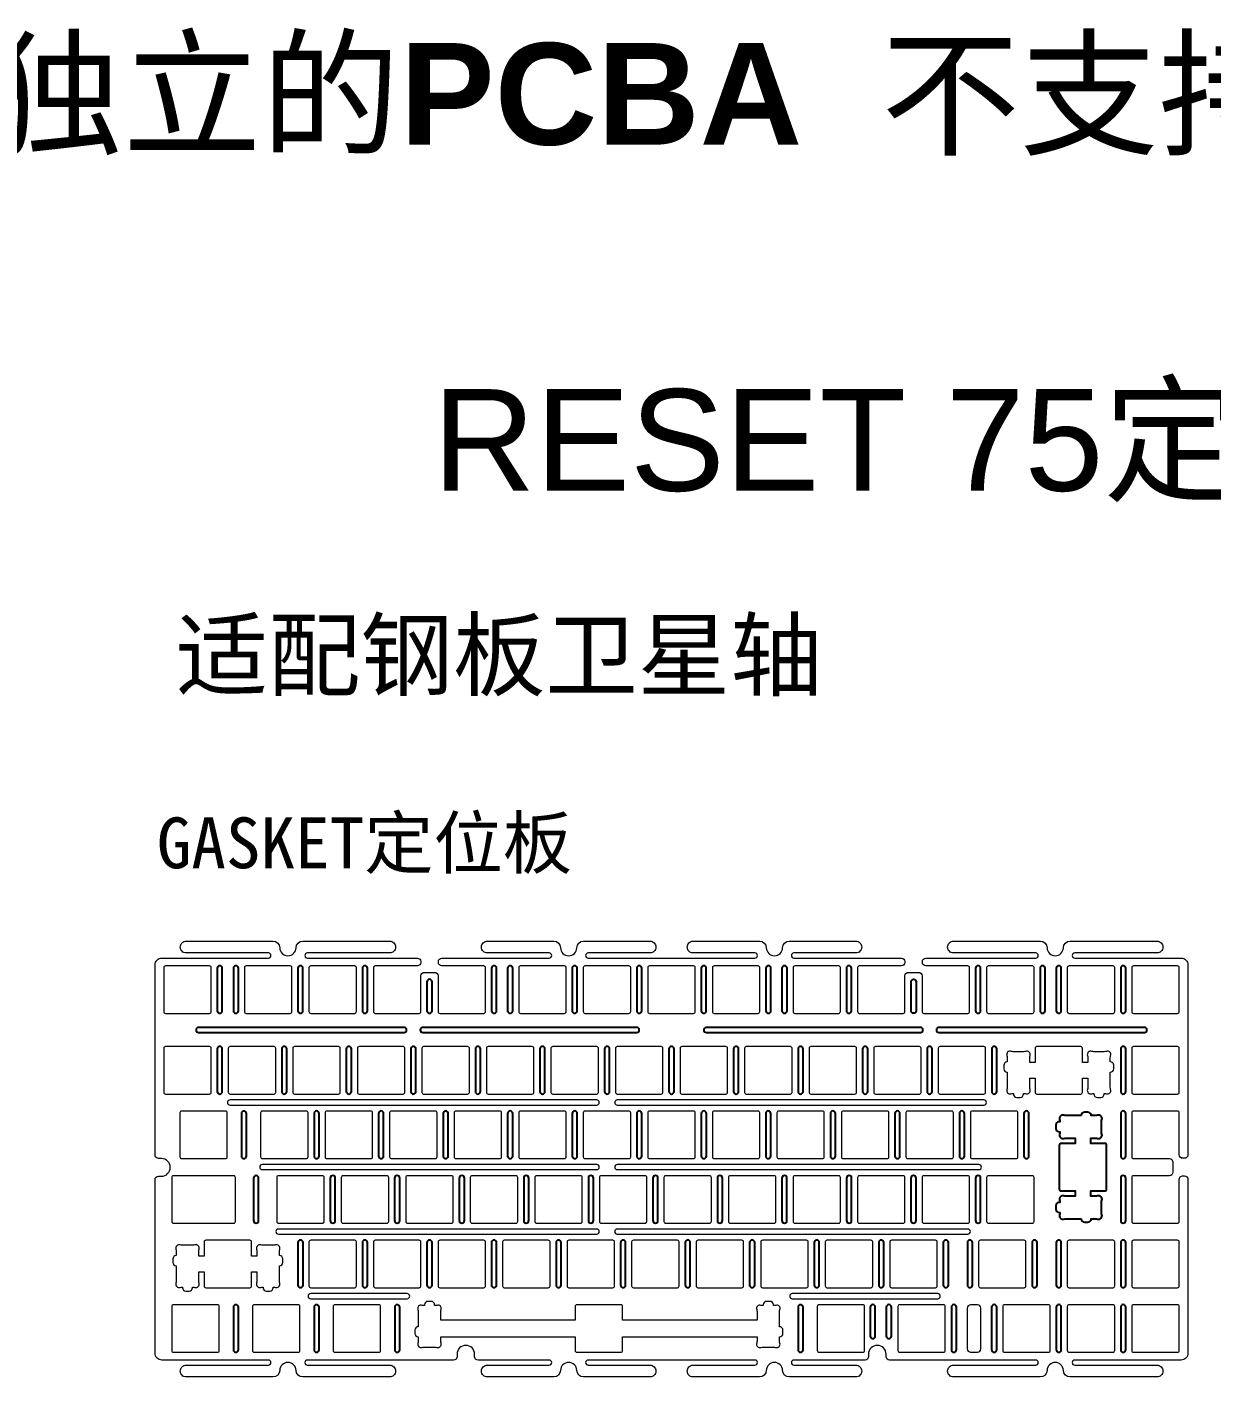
# Model space of a CAD drawing. Header units: millimetres. Extents: x 2670 to 4041, y 544 to 1639.
# Drawn here: x 3361.5 to 3711, y 1171.6 to 1570 of the extents above; entities that cross this region are included whole.
import ezdxf

# ---------------------------------------------------------------- set-up
doc = ezdxf.new("R2010")
doc.units = ezdxf.units.MM
doc.layers.add('1', color=7, linetype='Continuous', lineweight=0)
doc.layers.add('10', color=7, linetype='Continuous', true_color=0xffffff)
doc.styles.get("Standard").update_dxf_attribs({"font": 'arial.ttf'})

msp = doc.modelspace()

# ---------------------------------------------------------------- linework, layer by layer
at = {"color": 0}
msp.add_lwpolyline([(3676.9, 1224.986), (3675.479, 1224.986), (3675.479, 1226.562), (3679.679, 1226.562, 0.4142136), (3680.179, 1227.062), (3680.179, 1240.062, 0.4142136), (3679.679, 1240.562), (3675.479, 1240.562), (3675.479, 1242.136), (3676.9, 1242.136, -0.0785975), (3677.517, 1242.039, 0.6125159), (3678.777, 1243.299, -0.0785975), (3678.679, 1243.916), (3678.679, 1247.007, -0.0785975), (3678.777, 1247.624, 0.6125159), (3677.517, 1248.884, -0.0785975), (3676.9, 1248.786), (3675.649, 1248.786, 0.4142136), (3674.649, 1249.786), (3673.649, 1249.786, 0.4142136), (3672.649, 1248.786), (3668.159, 1248.786, -0.0785975), (3667.542, 1248.884, 0.6125159), (3666.282, 1247.624, -0.0785975), (3666.379, 1247.007), (3666.379, 1246.961), (3666.179, 1246.961, 0.4142136), (3665.179, 1245.961), (3665.179, 1244.961, 0.4142136), (3666.179, 1243.961), (3666.379, 1243.961), (3666.379, 1243.916, -0.0785975), (3666.282, 1243.299, 0.6125159), (3667.542, 1242.039, -0.0785975), (3668.159, 1242.136), (3670.879, 1242.136), (3670.879, 1240.562), (3666.679, 1240.562, 0.4142136), (3666.179, 1240.062), (3666.179, 1227.062, 0.4142136), (3666.679, 1226.562), (3670.879, 1226.562), (3670.879, 1224.986), (3668.159, 1224.986, -0.0785975), (3667.542, 1225.084, 0.6125159), (3666.282, 1223.824, -0.0785975), (3666.379, 1223.207), (3666.379, 1223.161), (3666.179, 1223.161, 0.4142136), (3665.179, 1222.161), (3665.179, 1221.161, 0.4142136), (3666.179, 1220.161), (3666.379, 1220.161), (3666.379, 1220.116, -0.0785975), (3666.282, 1219.499, 0.6125159), (3667.542, 1218.239, -0.0785975), (3668.159, 1218.336), (3672.649, 1218.336, 0.4142136), (3673.649, 1217.336), (3674.649, 1217.336, 0.4142136), (3675.649, 1218.336), (3676.9, 1218.336, -0.0785975), (3677.517, 1218.239, 0.6125159), (3678.777, 1219.499, -0.0785975), (3678.679, 1220.116), (3678.679, 1223.207, -0.0785975), (3678.777, 1223.824, 0.6125159), (3677.517, 1225.084, -0.0785975)], format="xyb", close=True, dxfattribs=at)
at = {"layer": '1'}
for p, q in [((3433.501, 1175.879), (3433.501, 1175.879)), ((3443.501, 1175.879), (3443.501, 1175.879))]:
    msp.add_line(p, q, dxfattribs=at)
msp.add_lwpolyline([(3527.128, 1176.629, 0.4142136), (3526.378, 1175.879, 0.4142136), (3527.128, 1175.129), (3545.378, 1175.129, -0.4142136), (3547.128, 1173.379, -0.4142136), (3545.378, 1171.629), (3525.777, 1171.629, -0.4075719), (3523.777, 1173.583, 0.9775252), (3518.978, 1173.583, -0.4075719), (3516.979, 1171.629), (3497.378, 1171.629, -0.4142136), (3495.628, 1173.379), (3495.628, 1173.379, -0.4142136), (3497.378, 1175.129), (3515.628, 1175.129, 0.4142136), (3516.378, 1175.879, 0.4142136), (3515.628, 1176.629), (3494.628, 1176.629, -0.4142136), (3493.628, 1177.629), (3493.628, 1178.351, 1), (3488.428, 1178.351), (3488.428, 1177.629, -0.4142136), (3487.428, 1176.629), (3444.251, 1176.629, 0.4142136), (3443.501, 1175.879, 0.4142136), (3444.251, 1175.129), (3468.501, 1175.129, -0.4142136), (3470.251, 1173.379, -0.4142136), (3468.501, 1171.629), (3442.9, 1171.629, -0.4075719), (3440.901, 1173.583, 0.9775252), (3436.102, 1173.583, -0.4075719), (3434.102, 1171.629), (3408.501, 1171.629, -0.4142136), (3406.751, 1173.379), (3406.751, 1173.379, -0.4142136), (3408.501, 1175.129), (3432.751, 1175.129, 0.4142136), (3433.501, 1175.879, 0.4142136), (3432.751, 1176.629), (3401.29, 1176.629, -0.4142136), (3399.29, 1178.629), (3399.29, 1229.893, -0.4142136), (3400.29, 1230.893), (3401.173, 1230.893, 1), (3401.173, 1236.093), (3400.29, 1236.093, -0.4142136), (3399.29, 1237.093), (3399.29, 1293.257, -0.4142136), (3401.29, 1295.257), (3432.751, 1295.257, 0.4142136), (3433.501, 1296.007, 0.4142136), (3432.751, 1296.757), (3408.501, 1296.757, -0.4142136), (3406.751, 1298.507, -0.4142136), (3408.501, 1300.257), (3434.102, 1300.257, -0.4075719), (3436.102, 1298.302, 0.9775252), (3440.901, 1298.302, -0.4075719), (3442.9, 1300.257), (3468.501, 1300.257, -0.4142136), (3470.251, 1298.507, -0.4142136), (3468.501, 1296.757), (3444.251, 1296.757, 0.4142136), (3443.501, 1296.007, 0.4142136), (3444.251, 1295.257), (3476.712, 1295.257, -0.4142136), (3477.712, 1294.257), (3477.712, 1293.949, -0.4142136), (3476.712, 1292.949), (3464.274, 1292.949, 0.4142136), (3463.774, 1292.449), (3463.774, 1279.449, 0.4142136), (3464.274, 1278.949), (3477.274, 1278.949, 0.4142136), (3477.774, 1279.449), (3477.774, 1290.042, -0.4142136), (3478.774, 1291.042), (3481.824, 1291.042, -0.4142136), (3482.824, 1290.042), (3482.824, 1279.449, 0.4142136), (3483.324, 1278.949), (3496.324, 1278.949, 0.4142136), (3496.824, 1279.449), (3496.824, 1292.449, 0.4142136), (3496.324, 1292.949), (3483.912, 1292.949, -0.4142136), (3482.912, 1293.949), (3482.912, 1294.257, -0.4142136), (3483.912, 1295.257), (3515.628, 1295.257, 0.4142136), (3516.378, 1296.007, 0.4142136), (3515.628, 1296.757), (3497.378, 1296.757, -0.4142136), (3495.628, 1298.507, -0.4142136), (3497.378, 1300.257), (3516.979, 1300.257, -0.4075719), (3518.978, 1298.302, 0.9775252), (3523.777, 1298.302, -0.4075719), (3525.777, 1300.257), (3545.378, 1300.257, -0.4142136), (3547.128, 1298.507, -0.4142136), (3545.378, 1296.757), (3527.128, 1296.757, 0.4142136), (3526.378, 1296.007, 0.4142136), (3527.128, 1295.257), (3576.372, 1295.257, 0.4142136), (3577.122, 1296.007, 0.4142136), (3576.372, 1296.757), (3558.122, 1296.757, -0.4142136), (3556.372, 1298.507, -0.4142136), (3558.122, 1300.257), (3577.723, 1300.257, -0.4075719), (3579.722, 1298.302, 0.9775252), (3584.521, 1298.302, -0.4075719), (3586.52, 1300.257), (3606.122, 1300.257, -0.4142136), (3607.872, 1298.507, -0.4142136), (3606.122, 1296.757), (3587.872, 1296.757, 0.4142136), (3587.122, 1296.007, 0.4142136), (3587.872, 1295.257), (3619.587, 1295.257, -0.4142136), (3620.587, 1294.257), (3620.587, 1293.949, -0.4142136), (3619.587, 1292.949), (3607.149, 1292.949, 0.4142136), (3606.649, 1292.449), (3606.649, 1279.449, 0.4142136), (3607.149, 1278.949), (3620.149, 1278.949, 0.4142136), (3620.649, 1279.449), (3620.649, 1290.042, -0.4142136), (3621.649, 1291.042), (3624.699, 1291.042, -0.4142136), (3625.699, 1290.042), (3625.699, 1279.449, 0.4142136), (3626.199, 1278.949), (3639.199, 1278.949, 0.4142136), (3639.699, 1279.449), (3639.699, 1292.449, 0.4142136), (3639.199, 1292.949), (3626.787, 1292.949, -0.4142136), (3625.787, 1293.949), (3625.787, 1294.257, -0.4142136), (3626.787, 1295.257), (3659.248, 1295.257, 0.4142136), (3659.998, 1296.007, 0.4142136), (3659.248, 1296.757), (3634.998, 1296.757, -0.4142136), (3633.248, 1298.507, -0.4142136), (3634.998, 1300.257), (3660.599, 1300.257, -0.4075719), (3662.599, 1298.302, 0.9775252), (3667.398, 1298.302, -0.4075719), (3669.397, 1300.257), (3694.998, 1300.257, -0.4142136), (3696.748, 1298.507, -0.4142136), (3694.998, 1296.757), (3670.748, 1296.757, 0.4142136), (3669.998, 1296.007, 0.4142136), (3670.748, 1295.257), (3702.184, 1295.257, -0.4142136), (3704.184, 1293.257), (3704.184, 1237.165, -0.4142136), (3703.184, 1236.165), (3702.612, 1236.165, -0.4142136), (3701.612, 1237.165), (3701.612, 1249.587, 0.4142136), (3701.112, 1250.087), (3688.112, 1250.087, 0.4142136), (3687.612, 1249.587), (3687.612, 1236.587, 0.4142136), (3688.112, 1236.087), (3698.701, 1236.087, -0.4142136), (3699.701, 1235.087), (3699.701, 1232.037, -0.4142136), (3698.701, 1231.037), (3688.112, 1231.037, 0.4142136), (3687.612, 1230.537), (3687.612, 1217.537, 0.4142136), (3688.112, 1217.037), (3701.112, 1217.037, 0.4142136), (3701.612, 1217.537), (3701.612, 1229.965, -0.4142136), (3702.612, 1230.965), (3703.184, 1230.965, -0.4142136), (3704.184, 1229.965), (3704.184, 1178.629, -0.4142136), (3702.184, 1176.629), (3670.748, 1176.629, 0.4142136), (3669.998, 1175.879, 0.4142136), (3670.748, 1175.129), (3694.998, 1175.129, -0.4142136), (3696.748, 1173.379, -0.4142136), (3694.998, 1171.629), (3669.397, 1171.629, -0.4075719), (3667.398, 1173.583, 0.9775252), (3662.599, 1173.583, -0.4075719), (3660.599, 1171.629), (3634.998, 1171.629, -0.4142136), (3633.248, 1173.379, -0.4142136), (3634.998, 1175.129), (3659.248, 1175.129, 0.4142136), (3659.998, 1175.879, 0.4142136), (3659.248, 1176.629), (3616.072, 1176.629, -0.4142136), (3615.072, 1177.629), (3615.072, 1178.351, 1), (3609.872, 1178.351), (3609.872, 1177.629, -0.4142136), (3608.872, 1176.629), (3587.872, 1176.629, 0.4142136), (3587.122, 1175.879, 0.4142136), (3587.872, 1175.129), (3606.122, 1175.129, -0.4142136), (3607.872, 1173.379, -0.4142136), (3606.122, 1171.629), (3586.52, 1171.629, -0.4075719), (3584.521, 1173.583, 0.9775252), (3579.722, 1173.583, -0.4075719), (3577.723, 1171.629), (3558.122, 1171.629, -0.4142136), (3556.372, 1173.379, -0.4142136), (3558.122, 1175.129), (3576.372, 1175.129, 0.4142136), (3577.122, 1175.879, 0.4142136), (3576.372, 1176.629), (3527.128, 1176.629)], format="xyb", dxfattribs=at)
for points in [[(3402.362, 1278.949), (3415.362, 1278.949, 0.4142136), (3415.862, 1279.449), (3415.862, 1292.449, 0.4142136), (3415.362, 1292.949), (3402.362, 1292.949, 0.4142136), (3401.862, 1292.449), (3401.862, 1279.449, 0.4142136)], [(3426.174, 1278.949), (3439.174, 1278.949, 0.4142136), (3439.674, 1279.449), (3439.674, 1292.449, 0.4142136), (3439.174, 1292.949), (3426.174, 1292.949, 0.4142136), (3425.674, 1292.449), (3425.674, 1279.449, 0.4142136)], [(3445.224, 1278.949), (3458.224, 1278.949, 0.4142136), (3458.724, 1279.449), (3458.724, 1292.449, 0.4142136), (3458.224, 1292.949), (3445.224, 1292.949, 0.4142136), (3444.724, 1292.449), (3444.724, 1279.449, 0.4142136)], [(3507.137, 1278.949), (3520.137, 1278.949, 0.4142136), (3520.637, 1279.449), (3520.637, 1292.449, 0.4142136), (3520.137, 1292.949), (3507.137, 1292.949, 0.4142136), (3506.637, 1292.449), (3506.637, 1279.449, 0.4142136)], [(3526.187, 1278.949), (3539.187, 1278.949, 0.4142136), (3539.687, 1279.449), (3539.687, 1292.449, 0.4142136), (3539.187, 1292.949), (3526.187, 1292.949, 0.4142136), (3525.687, 1292.449), (3525.687, 1279.449, 0.4142136)], [(3545.237, 1278.949), (3558.237, 1278.949, 0.4142136), (3558.737, 1279.449), (3558.737, 1292.449, 0.4142136), (3558.237, 1292.949), (3545.237, 1292.949, 0.4142136), (3544.737, 1292.449), (3544.737, 1279.449, 0.4142136)], [(3564.287, 1278.949), (3577.287, 1278.949, 0.4142136), (3577.787, 1279.449), (3577.787, 1292.449, 0.4142136), (3577.287, 1292.949), (3564.287, 1292.949, 0.4142136), (3563.787, 1292.449), (3563.787, 1279.449, 0.4142136)], [(3588.099, 1278.949), (3601.099, 1278.949, 0.4142136), (3601.599, 1279.449), (3601.599, 1292.449, 0.4142136), (3601.099, 1292.949), (3588.099, 1292.949, 0.4142136), (3587.599, 1292.449), (3587.599, 1279.449, 0.4142136)], [(3645.249, 1278.949), (3658.249, 1278.949, 0.4142136), (3658.749, 1279.449), (3658.749, 1292.449, 0.4142136), (3658.249, 1292.949), (3645.249, 1292.949, 0.4142136), (3644.749, 1292.449), (3644.749, 1279.449, 0.4142136)], [(3682.562, 1279.449), (3682.562, 1292.449, 0.4142136), (3682.062, 1292.949), (3669.062, 1292.949, 0.4142136), (3668.562, 1292.449), (3668.562, 1279.449, 0.4142136), (3669.062, 1278.949), (3682.062, 1278.949, 0.4142136)], [(3688.112, 1278.949), (3701.112, 1278.949, 0.4142136), (3701.612, 1279.449), (3701.612, 1292.449, 0.4142136), (3701.112, 1292.949), (3688.112, 1292.949, 0.4142136), (3687.612, 1292.449), (3687.612, 1279.449, 0.4142136)], [(3402.362, 1255.137), (3415.362, 1255.137, 0.4142136), (3415.862, 1255.637), (3415.862, 1268.637, 0.4142136), (3415.362, 1269.137), (3402.362, 1269.137, 0.4142136), (3401.862, 1268.637), (3401.862, 1255.637, 0.4142136)], [(3421.412, 1255.137), (3434.412, 1255.137, 0.4142136), (3434.912, 1255.637), (3434.912, 1268.637, 0.4142136), (3434.412, 1269.137), (3421.412, 1269.137, 0.4142136), (3420.912, 1268.637), (3420.912, 1255.637, 0.4142136)], [(3440.462, 1255.137), (3453.462, 1255.137, 0.4142136), (3453.962, 1255.637), (3453.962, 1268.637, 0.4142136), (3453.462, 1269.137), (3440.462, 1269.137, 0.4142136), (3439.962, 1268.637), (3439.962, 1255.637, 0.4142136)], [(3459.512, 1255.137), (3472.512, 1255.137, 0.4142136), (3473.012, 1255.637), (3473.012, 1268.637, 0.4142136), (3472.512, 1269.137), (3459.512, 1269.137, 0.4142136), (3459.012, 1268.637), (3459.012, 1255.637, 0.4142136)], [(3478.562, 1255.137), (3491.562, 1255.137, 0.4142136), (3492.062, 1255.637), (3492.062, 1268.637, 0.4142136), (3491.562, 1269.137), (3478.562, 1269.137, 0.4142136), (3478.062, 1268.637), (3478.062, 1255.637, 0.4142136)], [(3497.612, 1255.137), (3510.612, 1255.137, 0.4142136), (3511.112, 1255.637), (3511.112, 1268.637, 0.4142136), (3510.612, 1269.137), (3497.612, 1269.137, 0.4142136), (3497.112, 1268.637), (3497.112, 1255.637, 0.4142136)], [(3516.662, 1255.137), (3529.662, 1255.137, 0.4142136), (3530.162, 1255.637), (3530.162, 1268.637, 0.4142136), (3529.662, 1269.137), (3516.662, 1269.137, 0.4142136), (3516.162, 1268.637), (3516.162, 1255.637, 0.4142136)], [(3535.712, 1255.137), (3548.712, 1255.137, 0.4142136), (3549.212, 1255.637), (3549.212, 1268.637, 0.4142136), (3548.712, 1269.137), (3535.712, 1269.137, 0.4142136), (3535.212, 1268.637), (3535.212, 1255.637, 0.4142136)], [(3535.712, 1255.137), (3548.712, 1255.137, 0.4142136), (3549.212, 1255.637), (3549.212, 1268.637, 0.4142136), (3548.712, 1269.137), (3535.712, 1269.137, 0.4142136), (3535.212, 1268.637), (3535.212, 1255.637, 0.4142136)], [(3554.762, 1255.137), (3567.762, 1255.137, 0.4142136), (3568.262, 1255.637), (3568.262, 1268.637, 0.4142136), (3567.762, 1269.137), (3554.762, 1269.137, 0.4142136), (3554.262, 1268.637), (3554.262, 1255.637, 0.4142136)], [(3573.812, 1255.137), (3586.812, 1255.137, 0.4142136), (3587.312, 1255.637), (3587.312, 1268.637, 0.4142136), (3586.812, 1269.137), (3573.812, 1269.137, 0.4142136), (3573.312, 1268.637), (3573.312, 1255.637, 0.4142136)], [(3592.862, 1255.137), (3605.862, 1255.137, 0.4142136), (3606.362, 1255.637), (3606.362, 1268.637, 0.4142136), (3605.862, 1269.137), (3592.862, 1269.137, 0.4142136), (3592.362, 1268.637), (3592.362, 1255.637, 0.4142136)], [(3611.912, 1255.137), (3624.912, 1255.137, 0.4142136), (3625.412, 1255.637), (3625.412, 1268.637, 0.4142136), (3624.912, 1269.137), (3611.912, 1269.137, 0.4142136), (3611.412, 1268.637), (3611.412, 1255.637, 0.4142136)], [(3630.962, 1255.137), (3643.962, 1255.137, 0.4142136), (3644.462, 1255.637), (3644.462, 1268.637, 0.4142136), (3643.962, 1269.137), (3630.962, 1269.137, 0.4142136), (3630.462, 1268.637), (3630.462, 1255.637, 0.4142136)], [(3675.774, 1267.734, 0.6125159), (3674.514, 1266.474, -0.0785975), (3674.612, 1265.857), (3674.612, 1264.437), (3673.037, 1264.436), (3673.037, 1268.637, 0.4142136), (3672.537, 1269.137), (3659.537, 1269.137, 0.4142136), (3659.037, 1268.637), (3659.037, 1264.436), (3657.462, 1264.437), (3657.462, 1265.857, -0.0785975), (3657.56, 1266.474, 0.6125159), (3656.3, 1267.734, -0.0785975), (3655.683, 1267.637), (3652.591, 1267.637, -0.0785975), (3651.974, 1267.734, 0.6125159), (3650.714, 1266.474, -0.0785975), (3650.812, 1265.857), (3650.812, 1264.607, 0.4142136), (3649.812, 1263.607), (3649.812, 1262.607, 0.4142136), (3650.812, 1261.607), (3650.812, 1257.116, -0.0785975), (3650.714, 1256.499, 0.6125159), (3651.974, 1255.239, -0.0785975), (3652.591, 1255.337), (3652.637, 1255.337), (3652.637, 1255.137, 0.4142136), (3653.637, 1254.137), (3654.637, 1254.137, 0.4142136), (3655.637, 1255.137), (3655.637, 1255.337), (3655.683, 1255.337, -0.0785975), (3656.3, 1255.239, 0.6125159), (3657.56, 1256.499, -0.0785975), (3657.462, 1257.116), (3657.462, 1259.837), (3659.037, 1259.836), (3659.037, 1255.637, 0.4142136), (3659.537, 1255.137), (3672.537, 1255.137, 0.4142136), (3673.037, 1255.637), (3673.037, 1259.836), (3674.612, 1259.837), (3674.612, 1257.116, -0.0785975), (3674.514, 1256.499, 0.6125159), (3675.774, 1255.239, -0.0785975), (3676.391, 1255.337), (3676.437, 1255.337), (3676.437, 1255.137, 0.4142136), (3677.437, 1254.137), (3678.437, 1254.137, 0.4142136), (3679.437, 1255.137), (3679.437, 1255.337), (3679.483, 1255.337, -0.0785975), (3680.1, 1255.239, 0.6125159), (3681.36, 1256.499, -0.0785975), (3681.262, 1257.116), (3681.262, 1261.607, 0.4142136), (3682.262, 1262.607), (3682.262, 1263.607, 0.4142136), (3681.262, 1264.607), (3681.262, 1265.857, -0.0785975), (3681.36, 1266.474, 0.6125159), (3680.1, 1267.734, -0.0785975), (3679.483, 1267.637), (3676.391, 1267.637, -0.0785975)], [(3688.112, 1255.137), (3701.112, 1255.137, 0.4142136), (3701.612, 1255.637), (3701.612, 1268.637, 0.4142136), (3701.112, 1269.137), (3688.112, 1269.137, 0.4142136), (3687.612, 1268.637), (3687.612, 1255.637, 0.4142136)], [(3407.124, 1236.087), (3420.124, 1236.087, 0.4142136), (3420.624, 1236.587), (3420.624, 1249.587, 0.4142136), (3420.124, 1250.087), (3407.124, 1250.087, 0.4142136), (3406.624, 1249.587), (3406.624, 1236.587, 0.4142136)], [(3430.937, 1236.087), (3443.937, 1236.087, 0.4142136), (3444.437, 1236.587), (3444.437, 1249.587, 0.4142136), (3443.937, 1250.087), (3430.937, 1250.087, 0.4142136), (3430.437, 1249.587), (3430.437, 1236.587, 0.4142136)], [(3449.987, 1236.087), (3462.987, 1236.087, 0.4142136), (3463.487, 1236.587), (3463.487, 1249.587, 0.4142136), (3462.987, 1250.087), (3449.987, 1250.087, 0.4142136), (3449.487, 1249.587), (3449.487, 1236.587, 0.4142136)], [(3469.037, 1236.087), (3482.037, 1236.087, 0.4142136), (3482.537, 1236.587), (3482.537, 1249.587, 0.4142136), (3482.037, 1250.087), (3469.037, 1250.087, 0.4142136), (3468.537, 1249.587), (3468.537, 1236.587, 0.4142136)], [(3488.087, 1236.087), (3501.087, 1236.087, 0.4142136), (3501.587, 1236.587), (3501.587, 1249.587, 0.4142136), (3501.087, 1250.087), (3488.087, 1250.087, 0.4142136), (3487.587, 1249.587), (3487.587, 1236.587, 0.4142136)], [(3507.137, 1236.087), (3520.137, 1236.087, 0.4142136), (3520.637, 1236.587), (3520.637, 1249.587, 0.4142136), (3520.137, 1250.087), (3507.137, 1250.087, 0.4142136), (3506.637, 1249.587), (3506.637, 1236.587, 0.4142136)], [(3526.187, 1236.087), (3539.187, 1236.087, 0.4142136), (3539.687, 1236.587), (3539.687, 1249.587, 0.4142136), (3539.187, 1250.087), (3526.187, 1250.087, 0.4142136), (3525.687, 1249.587), (3525.687, 1236.587, 0.4142136)], [(3545.237, 1236.087), (3558.237, 1236.087, 0.4142136), (3558.737, 1236.587), (3558.737, 1249.587, 0.4142136), (3558.237, 1250.087), (3545.237, 1250.087, 0.4142136), (3544.737, 1249.587), (3544.737, 1236.587, 0.4142136)], [(3564.287, 1236.087), (3577.287, 1236.087, 0.4142136), (3577.787, 1236.587), (3577.787, 1249.587, 0.4142136), (3577.287, 1250.087), (3564.287, 1250.087, 0.4142136), (3563.787, 1249.587), (3563.787, 1236.587, 0.4142136)], [(3583.337, 1236.087), (3596.337, 1236.087, 0.4142136), (3596.837, 1236.587), (3596.837, 1249.587, 0.4142136), (3596.337, 1250.087), (3583.337, 1250.087, 0.4142136), (3582.837, 1249.587), (3582.837, 1236.587, 0.4142136)], [(3602.387, 1236.087), (3615.387, 1236.087, 0.4142136), (3615.887, 1236.587), (3615.887, 1249.587, 0.4142136), (3615.387, 1250.087), (3602.387, 1250.087, 0.4142136), (3601.887, 1249.587), (3601.887, 1236.587, 0.4142136)], [(3621.437, 1236.087), (3634.437, 1236.087, 0.4142136), (3634.937, 1236.587), (3634.937, 1249.587, 0.4142136), (3634.437, 1250.087), (3621.437, 1250.087, 0.4142136), (3620.937, 1249.587), (3620.937, 1236.587, 0.4142136)], [(3640.487, 1236.087), (3653.487, 1236.087, 0.4142136), (3653.987, 1236.587), (3653.987, 1249.587, 0.4142136), (3653.487, 1250.087), (3640.487, 1250.087, 0.4142136), (3639.987, 1249.587), (3639.987, 1236.587, 0.4142136)], [(3422.506, 1217.037, 0.4142136), (3423.006, 1217.537), (3423.006, 1230.537, 0.4142136), (3422.506, 1231.037), (3404.743, 1231.037, 0.4142136), (3404.243, 1230.537), (3404.243, 1217.537, 0.4142136), (3404.743, 1217.037)], [(3435.699, 1217.037), (3448.699, 1217.037, 0.4142136), (3449.199, 1217.537), (3449.199, 1230.537, 0.4142136), (3448.699, 1231.037), (3435.699, 1231.037, 0.4142136), (3435.199, 1230.537), (3435.199, 1217.537, 0.4142136)], [(3454.749, 1217.037), (3467.749, 1217.037, 0.4142136), (3468.249, 1217.537), (3468.249, 1230.537, 0.4142136), (3467.749, 1231.037), (3454.749, 1231.037, 0.4142136), (3454.249, 1230.537), (3454.249, 1217.537, 0.4142136)], [(3473.799, 1217.037), (3486.799, 1217.037, 0.4142136), (3487.299, 1217.537), (3487.299, 1230.537, 0.4142136), (3486.799, 1231.037), (3473.799, 1231.037, 0.4142136), (3473.299, 1230.537), (3473.299, 1217.537, 0.4142136)], [(3492.849, 1217.037), (3505.849, 1217.037, 0.4142136), (3506.349, 1217.537), (3506.349, 1230.537, 0.4142136), (3505.849, 1231.037), (3492.849, 1231.037, 0.4142136), (3492.349, 1230.537), (3492.349, 1217.537, 0.4142136)], [(3511.899, 1217.037), (3524.899, 1217.037, 0.4142136), (3525.399, 1217.537), (3525.399, 1230.537, 0.4142136), (3524.899, 1231.037), (3511.899, 1231.037, 0.4142136), (3511.399, 1230.537), (3511.399, 1217.537, 0.4142136)], [(3530.949, 1217.037), (3543.949, 1217.037, 0.4142136), (3544.449, 1217.537), (3544.449, 1230.537, 0.4142136), (3543.949, 1231.037), (3530.949, 1231.037, 0.4142136), (3530.449, 1230.537), (3530.449, 1217.537, 0.4142136)], [(3549.999, 1217.037), (3562.999, 1217.037, 0.4142136), (3563.499, 1217.537), (3563.499, 1230.537, 0.4142136), (3562.999, 1231.037), (3549.999, 1231.037, 0.4142136), (3549.499, 1230.537), (3549.499, 1217.537, 0.4142136)], [(3569.049, 1217.037), (3582.049, 1217.037, 0.4142136), (3582.549, 1217.537), (3582.549, 1230.537, 0.4142136), (3582.049, 1231.037), (3569.049, 1231.037, 0.4142136), (3568.549, 1230.537), (3568.549, 1217.537, 0.4142136)], [(3588.099, 1217.037), (3601.099, 1217.037, 0.4142136), (3601.599, 1217.537), (3601.599, 1230.537, 0.4142136), (3601.099, 1231.037), (3588.099, 1231.037, 0.4142136), (3587.599, 1230.537), (3587.599, 1217.537, 0.4142136)], [(3607.149, 1217.037), (3620.149, 1217.037, 0.4142136), (3620.649, 1217.537), (3620.649, 1230.537, 0.4142136), (3620.149, 1231.037), (3607.149, 1231.037, 0.4142136), (3606.649, 1230.537), (3606.649, 1217.537, 0.4142136)], [(3626.199, 1217.037), (3639.199, 1217.037, 0.4142136), (3639.699, 1217.537), (3639.699, 1230.537, 0.4142136), (3639.199, 1231.037), (3626.199, 1231.037, 0.4142136), (3625.699, 1230.537), (3625.699, 1217.537, 0.4142136)], [(3430.505, 1210.584, 0.6125159), (3429.246, 1209.324, -0.0785975), (3429.343, 1208.707), (3429.343, 1207.287), (3427.768, 1207.286), (3427.768, 1211.487, 0.4142136), (3427.268, 1211.987), (3414.268, 1211.987, 0.4142136), (3413.768, 1211.487), (3413.768, 1207.286), (3412.193, 1207.287), (3412.193, 1208.707, -0.0785975), (3412.291, 1209.324, 0.6125159), (3411.031, 1210.584, -0.0785975), (3410.414, 1210.487), (3407.323, 1210.487, -0.0785975), (3406.705, 1210.584, 0.6125159), (3405.446, 1209.324, -0.0785975), (3405.543, 1208.707), (3405.543, 1207.457, 0.4142136), (3404.543, 1206.457), (3404.543, 1205.457, 0.4142136), (3405.543, 1204.457), (3405.543, 1199.966, -0.0785975), (3405.446, 1199.349, 0.6125159), (3406.705, 1198.089, -0.0785975), (3407.323, 1198.187), (3407.368, 1198.187), (3407.368, 1197.987, 0.4142136), (3408.368, 1196.987), (3409.368, 1196.987, 0.4142136), (3410.368, 1197.987), (3410.368, 1198.187), (3410.414, 1198.187, -0.0785975), (3411.031, 1198.089, 0.6125159), (3412.291, 1199.349, -0.0785975), (3412.193, 1199.966), (3412.193, 1202.687), (3413.768, 1202.686), (3413.768, 1198.487, 0.4142136), (3414.268, 1197.987), (3427.268, 1197.987, 0.4142136), (3427.768, 1198.487), (3427.768, 1202.686), (3429.343, 1202.687), (3429.343, 1199.966, -0.0785975), (3429.246, 1199.349, 0.6125159), (3430.505, 1198.089, -0.0785975), (3431.123, 1198.187), (3431.168, 1198.187), (3431.168, 1197.987, 0.4142136), (3432.168, 1196.987), (3433.168, 1196.987, 0.4142136), (3434.168, 1197.987), (3434.168, 1198.187), (3434.214, 1198.187, -0.0785975), (3434.831, 1198.089, 0.6125159), (3436.091, 1199.349, -0.0785975), (3435.993, 1199.966), (3435.993, 1204.457, 0.4142136), (3436.993, 1205.457), (3436.993, 1206.457, 0.4142136), (3435.993, 1207.457), (3435.993, 1208.707, -0.0785975), (3436.091, 1209.324, 0.6125159), (3434.831, 1210.584, -0.0785975), (3434.214, 1210.487), (3431.123, 1210.487, -0.0785975)], [(3445.224, 1197.987), (3458.224, 1197.987, 0.4142136), (3458.724, 1198.487), (3458.724, 1211.487, 0.4142136), (3458.224, 1211.987), (3445.224, 1211.987, 0.4142136), (3444.724, 1211.487), (3444.724, 1198.487, 0.4142136)], [(3464.274, 1197.987), (3477.274, 1197.987, 0.4142136), (3477.774, 1198.487), (3477.774, 1211.487, 0.4142136), (3477.274, 1211.987), (3464.274, 1211.987, 0.4142136), (3463.774, 1211.487), (3463.774, 1198.487, 0.4142136)], [(3483.324, 1197.987), (3496.324, 1197.987, 0.4142136), (3496.824, 1198.487), (3496.824, 1211.487, 0.4142136), (3496.324, 1211.987), (3483.324, 1211.987, 0.4142136), (3482.824, 1211.487), (3482.824, 1198.487, 0.4142136)], [(3502.374, 1197.987), (3515.374, 1197.987, 0.4142136), (3515.874, 1198.487), (3515.874, 1211.487, 0.4142136), (3515.374, 1211.987), (3502.374, 1211.987, 0.4142136), (3501.874, 1211.487), (3501.874, 1198.487, 0.4142136)], [(3521.424, 1197.987), (3534.424, 1197.987, 0.4142136), (3534.924, 1198.487), (3534.924, 1211.487, 0.4142136), (3534.424, 1211.987), (3521.424, 1211.987, 0.4142136), (3520.924, 1211.487), (3520.924, 1198.487, 0.4142136)], [(3540.474, 1197.987), (3553.474, 1197.987, 0.4142136), (3553.974, 1198.487), (3553.974, 1211.487, 0.4142136), (3553.474, 1211.987), (3540.474, 1211.987, 0.4142136), (3539.974, 1211.487), (3539.974, 1198.487, 0.4142136)], [(3559.524, 1197.987), (3572.524, 1197.987, 0.4142136), (3573.024, 1198.487), (3573.024, 1211.487, 0.4142136), (3572.524, 1211.987), (3559.524, 1211.987, 0.4142136), (3559.024, 1211.487), (3559.024, 1198.487, 0.4142136)], [(3578.574, 1197.987), (3591.574, 1197.987, 0.4142136), (3592.074, 1198.487), (3592.074, 1211.487, 0.4142136), (3591.574, 1211.987), (3578.574, 1211.987, 0.4142136), (3578.074, 1211.487), (3578.074, 1198.487, 0.4142136)], [(3597.624, 1197.987), (3610.624, 1197.987, 0.4142136), (3611.124, 1198.487), (3611.124, 1211.487, 0.4142136), (3610.624, 1211.987), (3597.624, 1211.987, 0.4142136), (3597.124, 1211.487), (3597.124, 1198.487, 0.4142136)], [(3616.674, 1197.987), (3629.674, 1197.987, 0.4142136), (3630.174, 1198.487), (3630.174, 1211.487, 0.4142136), (3629.674, 1211.987), (3616.674, 1211.987, 0.4142136), (3616.174, 1211.487), (3616.174, 1198.487, 0.4142136)], [(3642.868, 1197.987), (3655.868, 1197.987, 0.4142136), (3656.368, 1198.487), (3656.368, 1211.487, 0.4142136), (3655.868, 1211.987), (3642.868, 1211.987, 0.4142136), (3642.368, 1211.487), (3642.368, 1198.487, 0.4142136)], [(3669.062, 1197.987), (3682.062, 1197.987, 0.4142136), (3682.562, 1198.487), (3682.562, 1211.487, 0.4142136), (3682.062, 1211.987), (3669.062, 1211.987, 0.4142136), (3668.562, 1211.487), (3668.562, 1198.487, 0.4142136)], [(3688.112, 1197.987), (3701.112, 1197.987, 0.4142136), (3701.612, 1198.487), (3701.612, 1211.487, 0.4142136), (3701.112, 1211.987), (3688.112, 1211.987, 0.4142136), (3687.612, 1211.487), (3687.612, 1198.487, 0.4142136)], [(3404.743, 1178.937), (3417.743, 1178.937, 0.4142136), (3418.243, 1179.437), (3418.243, 1192.437, 0.4142136), (3417.743, 1192.937), (3404.743, 1192.937, 0.4142136), (3404.243, 1192.437), (3404.243, 1179.437, 0.4142136)], [(3428.556, 1178.937), (3441.556, 1178.937, 0.4142136), (3442.056, 1179.437), (3442.056, 1192.437, 0.4142136), (3441.556, 1192.937), (3428.556, 1192.937, 0.4142136), (3428.056, 1192.437), (3428.056, 1179.437, 0.4142136)], [(3452.368, 1178.937), (3465.368, 1178.937, 0.4142136), (3465.868, 1179.437), (3465.868, 1192.437, 0.4142136), (3465.368, 1192.937), (3452.368, 1192.937, 0.4142136), (3451.868, 1192.437), (3451.868, 1179.437, 0.4142136)], [(3576.883, 1181.599, 0.6125159), (3578.142, 1180.339, -0.0785975), (3578.76, 1180.437), (3581.851, 1180.437, -0.0766821), (3582.468, 1180.339, 0.6125159), (3583.728, 1181.599, -0.0785975), (3583.63, 1182.216), (3583.63, 1183.467, 0.4142136), (3584.63, 1184.467), (3584.63, 1185.467, 0.4142136), (3583.63, 1186.467), (3583.63, 1190.957, -0.0785975), (3583.728, 1191.574, 0.6726422), (3582.52, 1192.737), (3581.805, 1192.737), (3581.805, 1192.937, 0.4142136), (3580.805, 1193.937), (3579.805, 1193.937, 0.4142136), (3578.805, 1192.937), (3578.805, 1192.737), (3578.091, 1192.737, 0.6726422), (3576.883, 1191.574, -0.0785975), (3576.98, 1190.957), (3576.98, 1188.437), (3537.306, 1188.437), (3537.306, 1192.437, 0.4142136), (3536.806, 1192.937), (3523.806, 1192.937, 0.4142136), (3523.306, 1192.437), (3523.306, 1188.437), (3483.63, 1188.437), (3483.63, 1190.957, -0.0785975), (3483.728, 1191.574, 0.6726422), (3482.52, 1192.737), (3481.805, 1192.737), (3481.805, 1192.937, 0.4142136), (3480.805, 1193.937), (3479.805, 1193.937, 0.4142136), (3478.805, 1192.937), (3478.805, 1192.737), (3478.091, 1192.737, 0.6726422), (3476.883, 1191.574, -0.0785975), (3476.98, 1190.957), (3476.98, 1186.467, 0.4142136), (3475.98, 1185.467), (3475.98, 1184.467, 0.4142136), (3476.98, 1183.467), (3476.98, 1182.216, -0.0785975), (3476.883, 1181.599, 0.6218266), (3478.142, 1180.339, -0.0602971), (3478.76, 1180.437), (3481.851, 1180.437, -0.0785975), (3482.468, 1180.339, 0.6125159), (3483.728, 1181.599, -0.0785975), (3483.63, 1182.216), (3483.63, 1183.437), (3523.306, 1183.437), (3523.306, 1179.437, 0.4142136), (3523.806, 1178.937), (3536.806, 1178.937, 0.4142136), (3537.306, 1179.437), (3537.306, 1183.437), (3576.98, 1183.437), (3576.98, 1182.216, -0.0785975)], [(3595.243, 1178.937), (3608.243, 1178.937, 0.4142136), (3608.743, 1179.437), (3608.743, 1192.437, 0.4142136), (3608.243, 1192.937), (3595.243, 1192.937, 0.4142136), (3594.743, 1192.437), (3594.743, 1179.437, 0.4142136)], [(3619.056, 1178.937), (3632.056, 1178.937, 0.4142136), (3632.556, 1179.437), (3632.556, 1192.437, 0.4142136), (3632.056, 1192.937), (3619.056, 1192.937, 0.4142136), (3618.556, 1192.437), (3618.556, 1179.437, 0.4142136)], [(3640.034, 1178.937), (3642.034, 1178.937, 0.4142136), (3643.034, 1179.937), (3643.034, 1191.937, 0.4142136), (3642.034, 1192.937), (3640.034, 1192.937, 0.4142136), (3639.034, 1191.937), (3639.034, 1179.937, 0.4142136)], [(3650.012, 1178.937), (3663.012, 1178.937, 0.4142136), (3663.512, 1179.437), (3663.512, 1192.437, 0.4142136), (3663.012, 1192.937), (3650.012, 1192.937, 0.4142136), (3649.512, 1192.437), (3649.512, 1179.437, 0.4142136)], [(3669.062, 1178.937), (3682.062, 1178.937, 0.4142136), (3682.562, 1179.437), (3682.562, 1192.437, 0.4142136), (3682.062, 1192.937), (3669.062, 1192.937, 0.4142136), (3668.562, 1192.437), (3668.562, 1179.437, 0.4142136)], [(3688.112, 1178.937), (3701.112, 1178.937, 0.4142136), (3701.612, 1179.437), (3701.612, 1192.437, 0.4142136), (3701.112, 1192.937), (3688.112, 1192.937, 0.4142136), (3687.612, 1192.437), (3687.612, 1179.437, 0.4142136)]]:
    msp.add_lwpolyline(points, format="xyb", close=True, dxfattribs=at)
at = {"layer": '1', "lineweight": 25}
for points in [[(3417.626, 1279.707, 1), (3419.126, 1279.707), (3419.126, 1292.243, 1), (3417.626, 1292.243)], [(3423.91, 1292.243, 1), (3422.41, 1292.243), (3422.41, 1279.707, 1), (3423.91, 1279.707)], [(3441.439, 1279.707, 1), (3442.939, 1279.707), (3442.939, 1292.243, 1), (3441.439, 1292.243)], [(3460.489, 1279.707, 1), (3461.989, 1279.707), (3461.989, 1292.243, 1), (3460.489, 1292.243)], [(3500.11, 1292.243, 1), (3498.61, 1292.243), (3498.61, 1279.707, 1), (3500.11, 1279.707)], [(3504.872, 1292.243, 1), (3503.372, 1292.243), (3503.372, 1279.707, 1), (3504.872, 1279.707)], [(3522.401, 1279.707, 1), (3523.901, 1279.707), (3523.901, 1292.243, 1), (3522.401, 1292.243)], [(3542.972, 1292.243, 1), (3541.472, 1292.243), (3541.472, 1279.707, 1), (3542.972, 1279.707)], [(3560.501, 1279.707, 1), (3562.001, 1279.707), (3562.001, 1292.243, 1), (3560.501, 1292.243)], [(3581.072, 1292.243, 1), (3579.572, 1292.243), (3579.572, 1279.707, 1), (3581.072, 1279.707)], [(3585.835, 1292.243, 1), (3584.335, 1292.243), (3584.335, 1279.707, 1), (3585.835, 1279.707)], [(3603.364, 1279.707, 1), (3604.864, 1279.707), (3604.864, 1292.243, 1), (3603.364, 1292.243)], [(3641.464, 1279.707, 1), (3642.964, 1279.707), (3642.964, 1292.243, 1), (3641.464, 1292.243)], [(3662.035, 1292.243, 1), (3660.535, 1292.243), (3660.535, 1279.707, 1), (3662.035, 1279.707)], [(3666.797, 1292.243, 1), (3665.297, 1292.243), (3665.297, 1279.707, 1), (3666.797, 1279.707)], [(3684.326, 1279.707, 1), (3685.826, 1279.707), (3685.826, 1292.243, 1), (3684.326, 1292.243)], [(3481.039, 1279.707), (3481.039, 1288.243, 1), (3479.539, 1288.243), (3479.539, 1279.707, 1)], [(3622.435, 1279.707), (3622.435, 1288.243, -1), (3623.935, 1288.243), (3623.935, 1279.707, -1)], [(3412.126, 1273.297), (3472.786, 1273.297, 1), (3472.786, 1274.797), (3412.126, 1274.797, 1)], [(3478.286, 1273.297), (3541.461, 1273.297, 1), (3541.461, 1274.797), (3478.286, 1274.797, 1)], [(3562.016, 1273.297), (3625.186, 1273.297, 1), (3625.186, 1274.797), (3562.016, 1274.797, 1)], [(3630.686, 1273.297), (3691.336, 1273.297, 1), (3691.336, 1274.797), (3630.686, 1274.797, 1)], [(3419.147, 1268.431, 1), (3417.647, 1268.431), (3417.647, 1255.894, 1), (3419.147, 1255.894)], [(3436.676, 1255.894, 1), (3438.176, 1255.894), (3438.176, 1268.431, 1), (3436.676, 1268.431)], [(3457.247, 1268.431, 1), (3455.747, 1268.431), (3455.747, 1255.894, 1), (3457.247, 1255.894)], [(3474.776, 1255.894, 1), (3476.276, 1255.894), (3476.276, 1268.431, 1), (3474.776, 1268.431)], [(3495.347, 1268.431, 1), (3493.847, 1268.431), (3493.847, 1255.894, 1), (3495.347, 1255.894)], [(3512.876, 1255.894, 1), (3514.376, 1255.894), (3514.376, 1268.431, 1), (3512.876, 1268.431)], [(3533.447, 1268.431, 1), (3531.947, 1268.431), (3531.947, 1255.894, 1), (3533.447, 1255.894)], [(3550.976, 1255.894, 1), (3552.476, 1255.894), (3552.476, 1268.431, 1), (3550.976, 1268.431)], [(3571.547, 1268.431, 1), (3570.047, 1268.431), (3570.047, 1255.894, 1), (3571.547, 1255.894)], [(3589.076, 1255.894, 1), (3590.576, 1255.894), (3590.576, 1268.431, 1), (3589.076, 1268.431)], [(3609.647, 1268.431, 1), (3608.147, 1268.431), (3608.147, 1255.894, 1), (3609.647, 1255.894)], [(3627.176, 1255.894, 1), (3628.676, 1255.894), (3628.676, 1268.431, 1), (3627.176, 1268.431)], [(3647.747, 1268.431, 1), (3646.247, 1268.431), (3646.247, 1255.894, 1), (3647.747, 1255.894)], [(3684.326, 1255.894, 1), (3685.826, 1255.894), (3685.826, 1268.431, 1), (3684.326, 1268.431)], [(3426.281, 1249.355, 1), (3424.781, 1249.355), (3424.781, 1236.818, 1), (3426.281, 1236.818)], [(3447.722, 1249.381, 1), (3446.222, 1249.381), (3446.222, 1236.844, 1), (3447.722, 1236.844)], [(3465.251, 1236.844, 1), (3466.751, 1236.844), (3466.751, 1249.381, 1), (3465.251, 1249.381)], [(3485.822, 1249.381, 1), (3484.322, 1249.381), (3484.322, 1236.844, 1), (3485.822, 1236.844)], [(3503.351, 1236.844, 1), (3504.851, 1236.844), (3504.851, 1249.381, 1), (3503.351, 1249.381)], [(3523.922, 1249.381, 1), (3522.422, 1249.381), (3522.422, 1236.844, 1), (3523.922, 1236.844)], [(3541.451, 1236.844, 1), (3542.951, 1236.844), (3542.951, 1249.381, 1), (3541.451, 1249.381)], [(3562.022, 1249.381, 1), (3560.522, 1249.381), (3560.522, 1236.844, 1), (3562.022, 1236.844)], [(3579.551, 1236.844, 1), (3581.051, 1236.844), (3581.051, 1249.381, 1), (3579.551, 1249.381)], [(3600.122, 1249.381, 1), (3598.622, 1249.381), (3598.622, 1236.844, 1), (3600.122, 1236.844)], [(3617.651, 1236.844, 1), (3619.151, 1236.844), (3619.151, 1249.381, 1), (3617.651, 1249.381)], [(3638.222, 1249.381, 1), (3636.722, 1249.381), (3636.722, 1236.844, 1), (3638.222, 1236.844)], [(3655.751, 1236.844, 1), (3657.251, 1236.844), (3657.251, 1249.381, 1), (3655.751, 1249.381)], [(3684.326, 1236.844, 1), (3685.826, 1236.844), (3685.826, 1249.381, 1), (3684.326, 1249.381)], [(3452.485, 1230.331, 1), (3450.985, 1230.331), (3450.985, 1217.794, 1), (3452.485, 1217.794)], [(3470.014, 1217.794, 1), (3471.514, 1217.794), (3471.514, 1230.331, 1), (3470.014, 1230.331)], [(3490.585, 1230.331, 1), (3489.085, 1230.331), (3489.085, 1217.794, 1), (3490.585, 1217.794)], [(3508.114, 1217.794, 1), (3509.614, 1217.794), (3509.614, 1230.331, 1), (3508.114, 1230.331)], [(3528.685, 1230.331, 1), (3527.185, 1230.331), (3527.185, 1217.794, 1), (3528.685, 1217.794)], [(3546.214, 1217.794, 1), (3547.714, 1217.794), (3547.714, 1230.331, 1), (3546.214, 1230.331)], [(3566.785, 1230.331, 1), (3565.285, 1230.331), (3565.285, 1217.794, 1), (3566.785, 1217.794)], [(3584.314, 1217.794, 1), (3585.814, 1217.794), (3585.814, 1230.331, 1), (3584.314, 1230.331)], [(3604.885, 1230.331, 1), (3603.385, 1230.331), (3603.385, 1217.794, 1), (3604.885, 1217.794)], [(3622.414, 1217.794, 1), (3623.914, 1217.794), (3623.914, 1230.331, 1), (3622.414, 1230.331)], [(3642.985, 1230.331, 1), (3641.485, 1230.331), (3641.485, 1217.794, 1), (3642.985, 1217.794)], [(3684.326, 1217.794, 1), (3685.826, 1217.794), (3685.826, 1230.331, 1), (3684.326, 1230.331)], [(3429.853, 1230.305, 1), (3428.353, 1230.305), (3428.353, 1217.768, 1), (3429.853, 1217.768)], [(3442.96, 1211.281, 1), (3441.46, 1211.281), (3441.46, 1198.744, 1), (3442.96, 1198.744)], [(3460.489, 1198.744, 1), (3461.989, 1198.744), (3461.989, 1211.281, 1), (3460.489, 1211.281)], [(3481.06, 1211.281, 1), (3479.56, 1211.281), (3479.56, 1198.744, 1), (3481.06, 1198.744)], [(3498.589, 1198.744, 1), (3500.089, 1198.744), (3500.089, 1211.281, 1), (3498.589, 1211.281)], [(3519.16, 1211.281, 1), (3517.66, 1211.281), (3517.66, 1198.744, 1), (3519.16, 1198.744)], [(3536.689, 1198.744, 1), (3538.189, 1198.744), (3538.189, 1211.281, 1), (3536.689, 1211.281)], [(3557.26, 1211.281, 1), (3555.76, 1211.281), (3555.76, 1198.744, 1), (3557.26, 1198.744)], [(3574.789, 1198.744, 1), (3576.289, 1198.744), (3576.289, 1211.281, 1), (3574.789, 1211.281)], [(3595.36, 1211.281, 1), (3593.86, 1211.281), (3593.86, 1198.744, 1), (3595.36, 1198.744)], [(3612.889, 1198.744, 1), (3614.389, 1198.744), (3614.389, 1211.281, 1), (3612.889, 1211.281)], [(3633.46, 1211.281, 1), (3631.96, 1211.281), (3631.96, 1198.744, 1), (3633.46, 1198.744)], [(3639.083, 1198.744, 1), (3640.583, 1198.744), (3640.583, 1211.281, 1), (3639.083, 1211.281)], [(3659.654, 1211.281, 1), (3658.154, 1211.281), (3658.154, 1198.744, 1), (3659.654, 1198.744)], [(3665.276, 1198.744, 1), (3666.776, 1198.744), (3666.776, 1211.281, 1), (3665.276, 1211.281)], [(3684.326, 1198.744, 1), (3685.826, 1198.744), (3685.826, 1211.281, 1), (3684.326, 1211.281)], [(3423.899, 1192.205, 1), (3422.399, 1192.205), (3422.399, 1179.668, 1), (3423.899, 1179.668)], [(3446.212, 1179.668, 1), (3447.712, 1179.668), (3447.712, 1192.205, 1), (3446.212, 1192.205)], [(3471.524, 1192.205, 1), (3470.024, 1192.205), (3470.024, 1179.668, 1), (3471.524, 1179.668)], [(3589.087, 1179.668, 1), (3590.587, 1179.668), (3590.587, 1192.205, 1), (3589.087, 1192.205)], [(3611.871, 1192.231, 1), (3610.371, 1192.231), (3610.371, 1183.694, 1), (3611.871, 1183.694)], [(3615.133, 1192.231), (3615.133, 1183.694, 1), (3616.633, 1183.694), (3616.633, 1192.231, 1)], [(3634.341, 1192.231), (3634.341, 1179.694, 1), (3635.841, 1179.694), (3635.841, 1192.231, 1)], [(3647.726, 1192.231, 1), (3646.226, 1192.231), (3646.226, 1179.694, 1), (3647.726, 1179.694)], [(3666.797, 1192.231, 1), (3665.297, 1192.231), (3665.297, 1179.694, 1), (3666.797, 1179.694)], [(3684.326, 1179.694, 1), (3685.826, 1179.694), (3685.826, 1192.231, 1), (3684.326, 1192.231)]]:
    msp.add_lwpolyline(points, format="xyb", close=True, dxfattribs=at)
at = {"layer": '1', "lineweight": 18}
for points in [[(3421.412, 1253.386, 0.4142136), (3420.662, 1252.636, 0.4142136), (3421.412, 1251.886), (3529.662, 1251.886, 0.4142136), (3530.412, 1252.636, 0.4142136), (3529.662, 1253.386)], [(3535.712, 1253.386, 0.4142136), (3534.962, 1252.636, 0.4142136), (3535.712, 1251.886), (3643.962, 1251.886, 0.4142136), (3644.712, 1252.636, 0.4142136), (3643.962, 1253.386)], [(3530.412, 1233.586, 0.4142136), (3529.662, 1234.336), (3430.937, 1234.336, 0.4142136), (3430.187, 1233.586, 0.4142136), (3430.937, 1232.836), (3529.662, 1232.836, 0.4142136)], [(3643.237, 1233.586, 0.4142136), (3642.487, 1234.336), (3535.712, 1234.336, 0.4142136), (3534.962, 1233.586, 0.4142136), (3535.712, 1232.836), (3642.487, 1232.836, 0.4142136)], [(3435.7, 1215.286, 0.4142136), (3434.95, 1214.536, 0.4142136), (3435.7, 1213.786), (3529.662, 1213.786, 0.4142136), (3530.412, 1214.536, 0.4142136), (3529.662, 1215.286)], [(3535.712, 1215.286, 0.4142136), (3534.962, 1214.536, 0.4142136), (3535.712, 1213.786), (3639.2, 1213.786, 0.4142136), (3639.95, 1214.536, 0.4142136), (3639.2, 1215.286)], [(3445.225, 1196.236, 0.4142136), (3444.475, 1195.486, 0.4142136), (3445.225, 1194.736), (3473.703, 1194.736, 0.4142136), (3474.453, 1195.486, 0.4142136), (3473.703, 1196.236)], [(3631.049, 1195.486, 0.4142136), (3630.299, 1196.236), (3587.398, 1196.236, 0.4142136), (3586.648, 1195.486, 0.4142136), (3587.398, 1194.736), (3630.299, 1194.736, 0.4142136)]]:
    msp.add_lwpolyline(points, format="xyb", close=True, dxfattribs=at)
at = {"layer": '10', "color": 7, "linetype": 'Continuous', "lineweight": 18}
msp.add_lwpolyline([(3658.749, 1217.537), (3658.749, 1230.537, 0.4142136), (3658.249, 1231.037), (3645.249, 1231.037, 0.4142136), (3644.749, 1230.537), (3644.749, 1217.537, 0.4142136), (3645.249, 1217.037), (3658.249, 1217.037, 0.4142136)], format="xyb", close=True, dxfattribs=at)

# ---------------------------------------------------------------- texts
at = {"color": 1, "insert": (2706.716, 1565.289), "char_height": 30, "attachment_point": 1}
msp.add_mtext_dynamic_manual_height_columns('{\\fSimSun|b1|i0|c134|p2;注意：\\fArial|b1|i0|c0|p34;RESET 75 \\fSimSun|b1|i0|c134|p2;一回与七回为\\fArial|b1|i0|c0|p34;2\\fSimSun|b1|i0|c134|p2;张独立的\\fArial|b1|i0|c0|p34;PCBA  \\fSimSun|b1|i0|c134|p2;不支持多佩列}', width=1307.98672, gutter_width=12.5, heights=[0], dxfattribs=at)
at = {"attachment_point": 1}
for s, insert, char_height in [('RESET 75{\\fSimSun|b0|i0|c134|p2;定位板（七回）}', (3481.287, 1463.159), 30), ('{\\fSimSun|b0|i0|c134|p2;适配钢板卫星轴}', (3405.359, 1394.721), 20), ('{\\fSimSun|b0|i0|c134|p2;GASKET定位板}', (3399.792, 1336.765), 15)]:
    msp.add_mtext_dynamic_manual_height_columns(s, width=525.08963, gutter_width=12.5, heights=[0], dxfattribs=dict(at, insert=insert, char_height=char_height))

doc.saveas('drawing.dxf')
